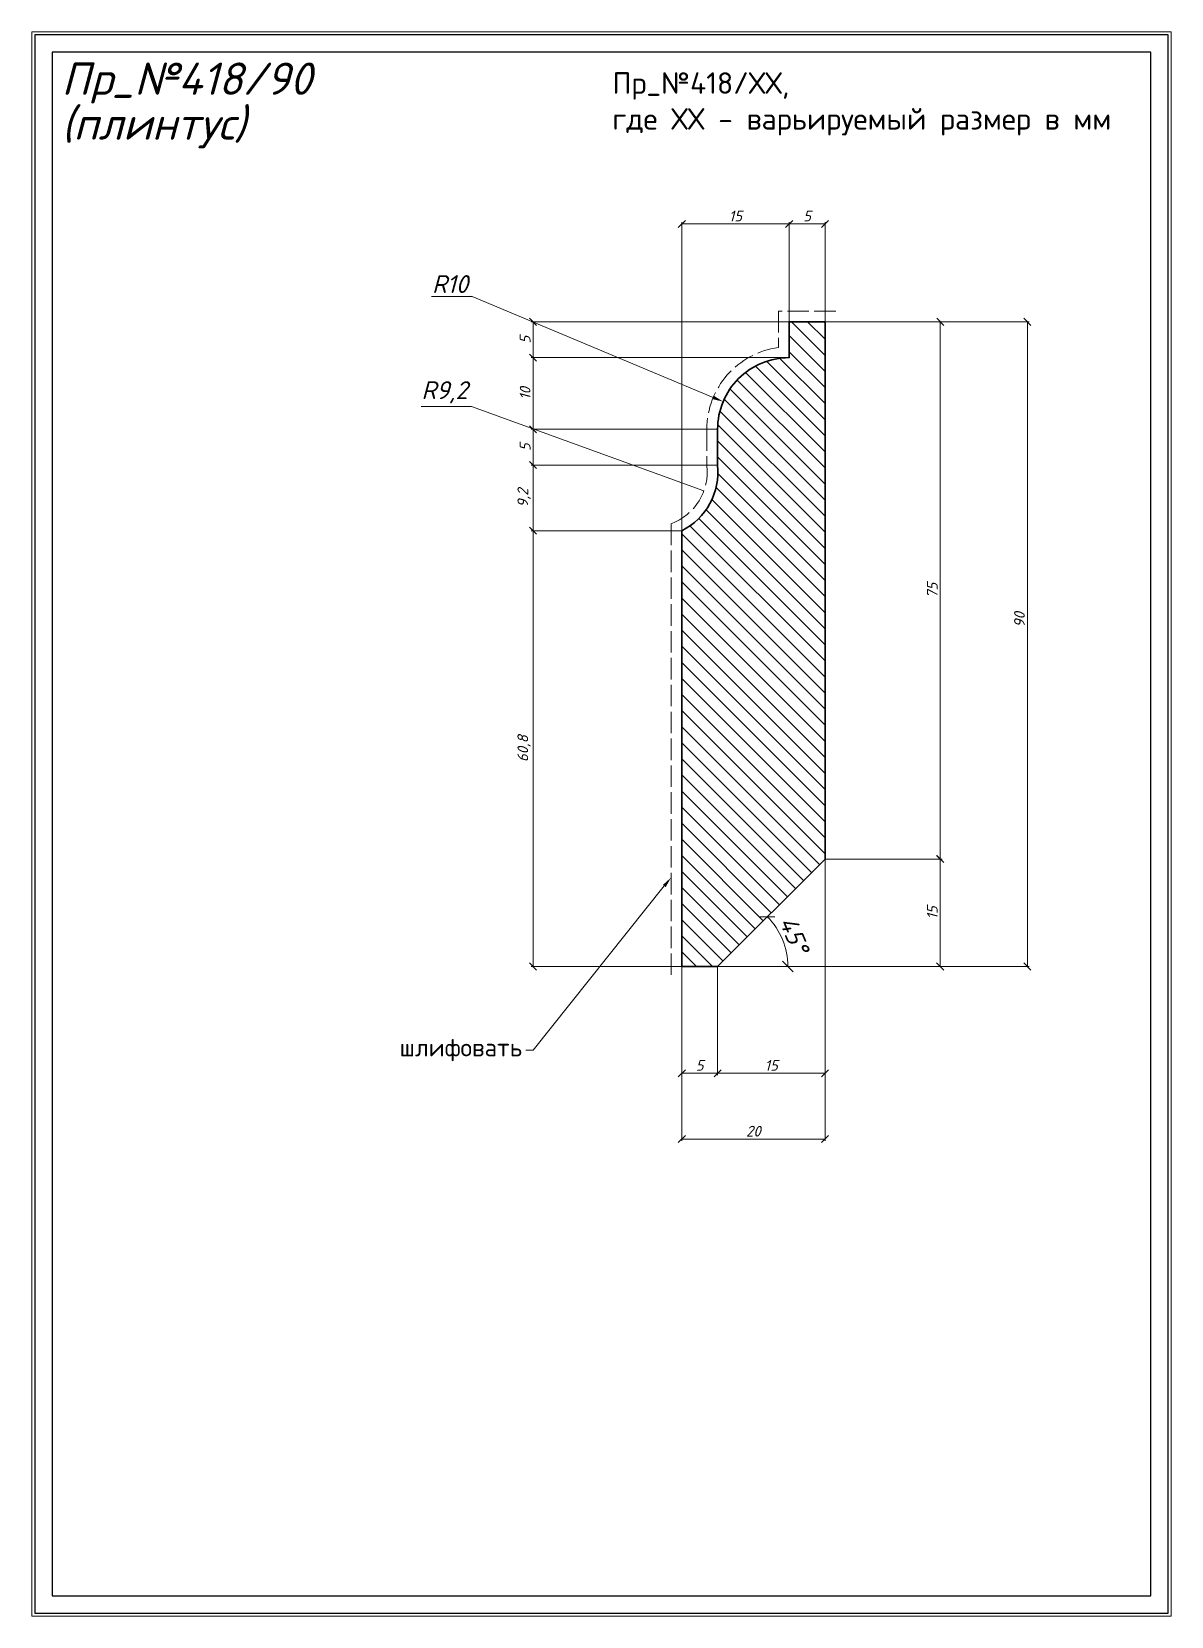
# Model space of a CAD drawing. Header units: millimetres. Extents: x 7439 to 7599, y -356 to -135.
import ezdxf
from ezdxf import colors
from ezdxf.entities.mleader import LeaderData, LeaderLine
from ezdxf.math import Vec2, Vec3

# ---------------------------------------------------------------- set-up
doc = ezdxf.new("R2010")
doc.units = ezdxf.units.MM
doc.linetypes.add('ACAD_ISO02W100', pattern=[15, 12, -3])
doc.layers.get('0').update_dxf_attribs({"lineweight": 13})
for name, color, linetype, lineweight in [('профили', 1, 'Continuous', 35), ('служебный слой ЛИНИИ ПУНКТИРНЫЕ', 7, 'ACAD_ISO02W100', 13), ('служебный слой НАДПИСИ', 7, 'Continuous', 13), ('служебный слой РАЗМЕРЫ', 7, 'Continuous', 9), ('служебный слой ШТАМП', 7, 'Continuous', 30), ('служебный слой ШТРИХОВКА', 7, 'Continuous', 5)]:
    doc.layers.add(name, color=color, linetype=linetype, lineweight=lineweight)
doc.styles.add('ЕСКД', font='isocpeur.ttf', dxfattribs={"oblique": 15})
doc.styles.add('ЕСКД профили текст', font='isocpeur.ttf')
doc.styles.add('ЕСКД штамп_текст', font='isocpeur.ttf')
doc.dimstyles.new('ЕСКД', dxfattribs={"dimtxt": 3.5, "dimasz": 2.5, "dimexe": 0.25, "dimexo": 0, "dimgap": 0.35, "dimtad": 1, "dimdec": 1, "dimzin": 9, "dimtxsty": 'ЕСКД', "dimblk": 'OBLIQUE', "dimcen": 0, "dimclrd": 256, "dimclre": 256, "dimclrt": 256, "dimadec": 1, "dimazin": 0, "dimtfac": 1, "dimtdec": 1, "dimtmove": 0, "dimatfit": 3, "dimldrblk": 'DOTSMALL', "dimfxl": 1, "dimlwd": -1, "dimlwe": -1, "dimarcsym": 0})
doc.dimstyles.new('ЕСКД$4', dxfattribs={"dimtxt": 3.5, "dimasz": 2.5, "dimexe": 0.25, "dimexo": 0, "dimgap": 0.35, "dimtad": 1, "dimtoh": 1, "dimdec": 1, "dimzin": 9, "dimtxsty": 'ЕСКД', "dimblk1": 'OBLIQUE', "dimsah": 1, "dimcen": 0, "dimse1": 1, "dimclrd": 256, "dimclre": 256, "dimclrt": 256, "dimadec": 1, "dimazin": 0, "dimtfac": 1, "dimtdec": 1, "dimtofl": 0, "dimtmove": 0, "dimatfit": 3, "dimldrblk": 'DOTSMALL', "dimfxl": 1, "dimlwd": -1, "dimlwe": -1, "dimarcsym": 2})

# ---------------------------------------------------------------- blocks, each defined once
blk = doc.blocks.new('_OBLIQUE')
at = {"color": 0, "linetype": 'ByBlock'}
blk.add_line((-0.5, -0.5), (0.5, 0.5), dxfattribs=at)
blk = doc.blocks.new('*D18')
at = {"layer": 'Defpoints', "color": 0, "transparency": 16777216}
for p in [(7530.21, -204.91), (7509.44, -265.75), (7530.21, -265.75)]:
    blk.add_point(p, dxfattribs=at)
at = {"layer": 'служебный слой РАЗМЕРЫ', "transparency": 16777216}
for p, q in [((7530.21, -204.91), (7509.19, -204.91)), ((7509.44, -204.91), (7509.44, -265.75)), ((7530.21, -265.75), (7509.19, -265.75))]:
    blk.add_line(p, q, dxfattribs=at)
for p, rotation in [((7509.44, -204.91), 90), ((7509.44, -265.75), 270)]:
    blk.add_blockref('_OBLIQUE', p, dxfattribs=dict(at, rotation=rotation))
at = {"layer": 'служебный слой РАЗМЕРЫ', "transparency": 16777216, "insert": (7508.19, -235.33), "char_height": 1.5, "attachment_point": 5, "rotation": 90, "style": 'ЕСКД'}
blk.add_mtext('60,8', dxfattribs=at)
blk = doc.blocks.new('_DotSmall')
at = {"color": 0, "linetype": 'ByBlock', "lineweight": -3, "const_width": 0.5}
blk.add_lwpolyline([(-0.0625, 0, 1), (0.0625, 0, 1)], format="xyb", close=True, dxfattribs=at)
blk = doc.blocks.new('*D17')
at = {"layer": 'Defpoints', "color": 0, "transparency": 16777216}
for p in [(7535.98, -186.89), (7545.21, -190.75)]:
    blk.add_point(p, dxfattribs=at)
at = {"layer": 'служебный слой РАЗМЕРЫ', "transparency": 16777216}
for p, q in [((7495.27, -172.23), (7500.94, -172.23)), ((7500.94, -172.23), (7534.6, -186.31))]:
    blk.add_line(p, q, dxfattribs=at)
blk.add_solid([(7534.7, -186.08), (7534.5, -186.54), (7535.98, -186.89)], dxfattribs=at)
at = {"layer": 'служебный слой РАЗМЕРЫ', "lineweight": 5, "transparency": 16777216, "insert": (7497.86, -170.48), "char_height": 2.5, "attachment_point": 5, "style": 'ЕСКД'}
blk.add_mtext('R10', dxfattribs=at)
blk = doc.blocks.new('*D16')
at = {"layer": 'Defpoints', "color": 0, "transparency": 16777216}
for p in [(7517.49, -193.61), (7526.1, -196.73)]:
    blk.add_point(p, dxfattribs=at)
at = {"layer": 'служебный слой РАЗМЕРЫ', "transparency": 16777216}
for p, q in [((7493.82, -187.59), (7500.86, -187.59)), ((7500.86, -187.59), (7533.3, -199.33))]:
    blk.add_line(p, q, dxfattribs=at)
at = {"layer": 'служебный слой РАЗМЕРЫ', "lineweight": 5, "transparency": 16777216, "insert": (7497.09, -185.59), "char_height": 2.5, "attachment_point": 5, "style": 'ЕСКД'}
blk.add_mtext('R9,2', dxfattribs=at)
blk = doc.blocks.new('*D15')
at = {"layer": 'Defpoints', "color": 0, "transparency": 16777216}
for p in [(7535.21, -190.75), (7509.44, -195.75), (7535.21, -195.75)]:
    blk.add_point(p, dxfattribs=at)
at = {"layer": 'служебный слой РАЗМЕРЫ', "transparency": 16777216}
for p, q in [((7535.21, -190.75), (7509.19, -190.75)), ((7509.44, -190.75), (7509.44, -195.75)), ((7535.21, -195.75), (7509.19, -195.75))]:
    blk.add_line(p, q, dxfattribs=at)
for p, rotation in [((7509.44, -190.75), 90), ((7509.44, -195.75), 270)]:
    blk.add_blockref('_OBLIQUE', p, dxfattribs=dict(at, rotation=rotation))
at = {"layer": 'служебный слой РАЗМЕРЫ', "transparency": 16777216, "insert": (7508.34, -193.25), "char_height": 1.5, "attachment_point": 5, "rotation": 90, "style": 'ЕСКД'}
blk.add_mtext('5', dxfattribs=at)
blk = doc.blocks.new('*D13')
at = {"layer": 'Defpoints', "color": 0, "transparency": 16777216}
for p in [(7535.21, -195.75), (7509.44, -204.91), (7530.21, -204.91)]:
    blk.add_point(p, dxfattribs=at)
at = {"layer": 'служебный слой РАЗМЕРЫ', "transparency": 16777216}
for p, q in [((7535.21, -195.75), (7509.19, -195.75)), ((7509.44, -195.75), (7509.44, -204.91)), ((7530.21, -204.91), (7509.19, -204.91))]:
    blk.add_line(p, q, dxfattribs=at)
for p, rotation in [((7509.44, -195.75), 90), ((7509.44, -204.91), 270)]:
    blk.add_blockref('_OBLIQUE', p, dxfattribs=dict(at, rotation=rotation))
at = {"layer": 'служебный слой РАЗМЕРЫ', "transparency": 16777216, "insert": (7508.19, -200.33), "char_height": 1.5, "attachment_point": 5, "rotation": 90, "style": 'ЕСКД'}
blk.add_mtext('9,2', dxfattribs=at)
blk = doc.blocks.new('*D12')
at = {"layer": 'Defpoints', "color": 0, "transparency": 16777216}
for p in [(7545.21, -175.75), (7509.44, -180.75), (7545.21, -180.75)]:
    blk.add_point(p, dxfattribs=at)
at = {"layer": 'служебный слой РАЗМЕРЫ', "transparency": 16777216}
for p, q in [((7545.21, -175.75), (7509.19, -175.75)), ((7509.44, -175.75), (7509.44, -180.75)), ((7545.21, -180.75), (7509.19, -180.75))]:
    blk.add_line(p, q, dxfattribs=at)
for p, rotation in [((7509.44, -175.75), 90), ((7509.44, -180.75), 270)]:
    blk.add_blockref('_OBLIQUE', p, dxfattribs=dict(at, rotation=rotation))
at = {"layer": 'служебный слой РАЗМЕРЫ', "transparency": 16777216, "insert": (7508.34, -178.25), "char_height": 1.5, "attachment_point": 5, "rotation": 90, "style": 'ЕСКД'}
blk.add_mtext('5', dxfattribs=at)
blk = doc.blocks.new('*D9')
at = {"layer": 'Defpoints', "color": 0, "transparency": 16777216}
for p in [(7550.21, -250.75), (7544.69, -263.21), (7530.21, -265.75), (7535.21, -265.75), (7535.21, -265.75)]:
    blk.add_point(p, dxfattribs=at)
at = {"layer": 'служебный слой РАЗМЕРЫ', "transparency": 16777216}
blk.add_line((7535.21, -265.75), (7545.27, -265.75), dxfattribs=at)
blk.add_arc((7535.21, -265.75), 9.82, 360, 45, dxfattribs=at)
at = {"layer": 'служебный слой РАЗМЕРЫ', "transparency": 16777216, "xscale": 1.5, "yscale": 1.5, "zscale": 1.5}
for p, rotation in [((7542.15, -258.81), 134.9999999999924), ((7545.02, -265.75), 269.9999999999554)]:
    blk.add_blockref('_OBLIQUE', p, dxfattribs=dict(at, rotation=rotation))
at = {"layer": 'служебный слой РАЗМЕРЫ', "transparency": 16777216, "insert": (7545.89, -261.32), "char_height": 2.5, "attachment_point": 5, "rotation": 292.5, "style": 'ЕСКД'}
blk.add_mtext('45°', dxfattribs=at)
blk = doc.blocks.new('*D7')
at = {"layer": 'Defpoints', "color": 0, "transparency": 16777216}
for p in [(7530.21, -265.75), (7535.21, -265.75), (7530.21, -280.66)]:
    blk.add_point(p, dxfattribs=at)
at = {"layer": 'служебный слой РАЗМЕРЫ', "transparency": 16777216}
for p, q in [((7530.21, -265.75), (7530.21, -280.91)), ((7535.21, -265.75), (7535.21, -280.91)), ((7535.21, -280.66), (7530.21, -280.66))]:
    blk.add_line(p, q, dxfattribs=at)
at = {"layer": 'служебный слой РАЗМЕРЫ', "transparency": 16777216, "rotation": 180}
blk.add_blockref('_OBLIQUE', (7530.21, -280.66), dxfattribs=at)
at = {"layer": 'служебный слой РАЗМЕРЫ', "transparency": 16777216}
blk.add_blockref('_OBLIQUE', (7535.21, -280.66), dxfattribs=at)
at = {"layer": 'служебный слой РАЗМЕРЫ', "transparency": 16777216, "insert": (7532.71, -279.56), "char_height": 1.5, "attachment_point": 5, "style": 'ЕСКД'}
blk.add_mtext('5', dxfattribs=at)
blk = doc.blocks.new('*D3')
at = {"layer": 'Defpoints', "color": 0, "transparency": 16777216}
for p in [(7550.21, -175.75), (7550.21, -265.75), (7578.46, -265.75)]:
    blk.add_point(p, dxfattribs=at)
at = {"layer": 'служебный слой РАЗМЕРЫ', "transparency": 16777216}
for p, q in [((7550.21, -175.75), (7578.71, -175.75)), ((7578.46, -175.75), (7578.46, -265.75)), ((7550.21, -265.75), (7578.71, -265.75))]:
    blk.add_line(p, q, dxfattribs=at)
for p, rotation in [((7578.46, -175.75), 90), ((7578.46, -265.75), 270)]:
    blk.add_blockref('_OBLIQUE', p, dxfattribs=dict(at, rotation=rotation))
at = {"layer": 'служебный слой РАЗМЕРЫ', "transparency": 16777216, "insert": (7577.36, -217.34), "char_height": 1.5, "attachment_point": 5, "rotation": 90, "style": 'ЕСКД'}
blk.add_mtext('90', dxfattribs=at)

msp = doc.modelspace()

# ---------------------------------------------------------------- hatches: boundary and pattern name
at = {"layer": 'служебный слой ШТРИХОВКА'}
h = msp.add_hatch(dxfattribs=at)
h.set_pattern_fill('ANSI31', color=256, scale=0.5, angle=90, style=0)
h.set_pattern_definition([(135, (7614.3149, 851.0479), (-1.122532, -1.122532), [])])
h.paths.add_polyline_path([(7530.21, -265.75), (7535.21, -265.75), (7550.21, -250.75), (7550.21, -175.75), (7545.21, -175.75), (7545.21, -180.75, 0.414214), (7535.21, -190.75), (7535.21, -195.75, -0.312903), (7530.21, -204.91)])

# ---------------------------------------------------------------- linework, layer by layer
at = {"layer": 'профили'}
msp.add_lwpolyline([(7550.21, -175.75), (7545.21, -175.75), (7545.21, -180.75, 0.414214), (7535.21, -190.75), (7535.21, -195.75, -0.312903), (7530.21, -204.91), (7530.21, -265.75), (7535.21, -265.75), (7550.21, -250.75)], format="xyb", close=True, dxfattribs=at)
at = {"layer": 'служебный слой ЛИНИИ ПУНКТИРНЫЕ', "ltscale": 0.25}
msp.add_lwpolyline([(7551.71, -174.25), (7543.71, -174.25), (7543.71, -179.35, 0.3764), (7533.71, -190.75), (7533.71, -195.83, -0.348325), (7528.71, -203.93), (7528.71, -267.25)], format="xyb", dxfattribs=at)
at = {"layer": 'служебный слой ШТАМП', "color": 6, "lineweight": 5, "ltscale": 100}
msp.add_lwpolyline([(7598.56, -135.25), (7439.44, -135.25), (7439.44, -356.46), (7598.56, -356.46)], close=True, dxfattribs=at)
at = {"layer": 'служебный слой ШТАМП', "ltscale": 100}
for points in [[(7598.11, -135.71), (7439.9, -135.71), (7439.9, -356.01), (7598.11, -356.01)], [(7595.71, -138.11), (7442.3, -138.11), (7442.3, -353.61), (7595.71, -353.61)]]:
    msp.add_lwpolyline(points, close=True, dxfattribs=at)

# ---------------------------------------------------------------- texts
at = {"layer": 'служебный слой НАДПИСИ', "style": 'ЕСКД', "oblique": 15}
for s, p in [('Пр_№418/90', (7443.6, -144.06)), ('(плинтус)', (7443.6, -150.32))]:
    msp.add_text(s, height=4.5, dxfattribs=at).set_placement(p)
at = {"layer": 'служебный слой РАЗМЕРЫ', "insert": (7520.52, -140.92), "char_height": 3, "attachment_point": 1, "style": 'ЕСКД профили текст'}
msp.add_mtext_dynamic_manual_height_columns('Пр_№418/ХХ,\\Pгде ХХ - варьируемый размер в мм', width=72.9455, gutter_width=15, heights=[0], dxfattribs=at)

# ---------------------------------------------------------------- dimensions: what is measured, and where the dimension line sits
at = {"layer": 'служебный слой РАЗМЕРЫ'}
for base, p1, p2 in [((7545.21, -162.09), (7530.21, -204.91), (7545.21, -175.75)), ((7550.21, -162.09), (7545.21, -175.75), (7550.21, -175.75)), ((7550.21, -289.84), (7530.21, -265.65), (7550.21, -250.75)), ((7550.21, -280.66), (7535.21, -265.75), (7550.21, -250.75))]:
    msp.add_linear_dim(base=base, p1=p1, p2=p2, dimstyle='ЕСКД', override={"dimtxt": 1.5, "dimasz": 1}, dxfattribs=at).render()
at = {"layer": 'служебный слой РАЗМЕРЫ', "lineweight": 5}
for center, mpoint, picture, middle in [((7545.21, -190.75), (7535.98, -186.89), '*D17', (7497.86, -172.23)), ((7526.1, -196.73), (7517.49, -193.61), '*D16', (7497.09, -187.59))]:
    dim = msp.add_radius_dim(center=center, mpoint=mpoint, dimstyle='ЕСКД$4', override={"dimtxt": 2.5, "dimasz": 1.5, "dimgap": 0.5}, dxfattribs=at)
    dim.commit()
    dim.dimension.update_dxf_attribs({"geometry": picture, "text_midpoint": middle, "dimtype": 132})
at = {"layer": 'служебный слой РАЗМЕРЫ'}
for base, p1, p2, picture, middle in [((7509.44, -180.75), (7545.21, -175.75), (7545.21, -180.75), '*D12', (7508.34, -178.25)), ((7509.44, -195.75), (7535.21, -190.75), (7535.21, -195.75), '*D15', (7508.34, -193.25)), ((7509.44, -204.91), (7535.21, -195.75), (7530.21, -204.91), '*D13', (7508.19, -200.33)), ((7509.44, -265.75), (7530.21, -204.91), (7530.21, -265.75), '*D18', (7508.19, -235.33))]:
    dim = msp.add_linear_dim(base=base, p1=p1, p2=p2, angle=90, dimstyle='ЕСКД', override={"dimtxt": 1.5, "dimasz": 1}, dxfattribs=at)
    dim.commit()
    dim.dimension.update_dxf_attribs({"geometry": picture, "text_midpoint": middle})
for base, p1, p2 in [((7566.3, -175.75), (7550.21, -250.75), (7550.21, -175.75)), ((7509.44, -180.75), (7535.21, -190.75), (7545.21, -180.75)), ((7566.29, -250.75), (7535.21, -265.75), (7550.21, -250.75))]:
    msp.add_linear_dim(base=base, p1=p1, p2=p2, angle=90, dimstyle='ЕСКД', override={"dimtxt": 1.5, "dimasz": 1}, dxfattribs=at).render()
dim = msp.add_linear_dim(base=(7578.46, -265.75), p1=(7550.21, -175.75), p2=(7550.21, -265.75), angle=90, dimstyle='ЕСКД', override={"dimtxt": 1.5, "dimasz": 1}, dxfattribs=at)
dim.commit()
dim.dimension.update_dxf_attribs({"geometry": '*D3', "text_midpoint": (7578.46, -217.34), "dimtype": 128})
dim = msp.add_angular_dim_2l(base=(7544.69, -263.21), line1=((7535.21, -265.75), (7550.21, -250.75)), line2=((7530.21, -265.75), (7535.21, -265.75)), dimstyle='ЕСКД', override={"dimtxt": 2.5, "dimasz": 1.5, "dimgap": 0.5, "dimadec": 0}, dxfattribs=at)
dim.commit()
dim.dimension.update_dxf_attribs({"geometry": '*D9', "text_midpoint": (7545.89, -261.32)})
dim = msp.add_linear_dim(base=(7530.21, -280.66), p1=(7535.21, -265.75), p2=(7530.21, -265.75), dimstyle='ЕСКД', override={"dimtxt": 1.5, "dimasz": 1}, dxfattribs=at)
dim.commit()
dim.dimension.update_dxf_attribs({"geometry": '*D7', "text_midpoint": (7532.71, -279.56)})

# ---------------------------------------------------------------- leaders
ml = msp.add_multileader_mtext('Standard', dxfattribs=at)
ml.set_content('\\A1;{\\fISOCPEUR|b1|i0|c204|p34;шлифовать}', color=256, style='ЕСКД штамп_текст')
ml.set_leader_properties(color=256, linetype='ByLayer', lineweight=-1)
ml.build(insert=Vec2(0, 0))
ml.multileader.update_dxf_attribs({"dogleg_length": 1, "arrow_head_size": 1.5})
ctx = ml.context
ctx.base_point, ctx.char_height, ctx.arrow_head_size, ctx.landing_gap_size, ctx.plane_origin = Vec3(7490.55, -277.41), 2.5, 1.5, 0.5, Vec3(7517.21, -264.25)
ctx.text_align_type = 2
notes = []
notes.append((ctx, [(0, (1, 1, 0), (7509.44, -277.41), (-1, 0), 1, [(0, [(7528.71, -253.34)], 0, [])])]))
ctx.mtext.insert, ctx.mtext.alignment, ctx.mtext.flow_direction = Vec3(7507.94, -275.8), 3, 5
for ctx, leaders in notes:
    for number, flags, end, landing, length, lines in leaders:
        leader = LeaderData()
        leader.index, (leader.has_last_leader_line, leader.has_dogleg_vector, leader.attachment_direction) = number, flags
        leader.last_leader_point, leader.dogleg_vector, leader.dogleg_length = Vec3(end), Vec3(landing), length
        for number, points, colour, breaks in lines:
            line = LeaderLine()
            line.index, line.vertices, line.color, line.breaks = number, Vec3.list(points), colors.encode_raw_color(colour), breaks
            leader.lines.append(line)
        ctx.leaders.append(leader)

doc.saveas('drawing.dxf')
